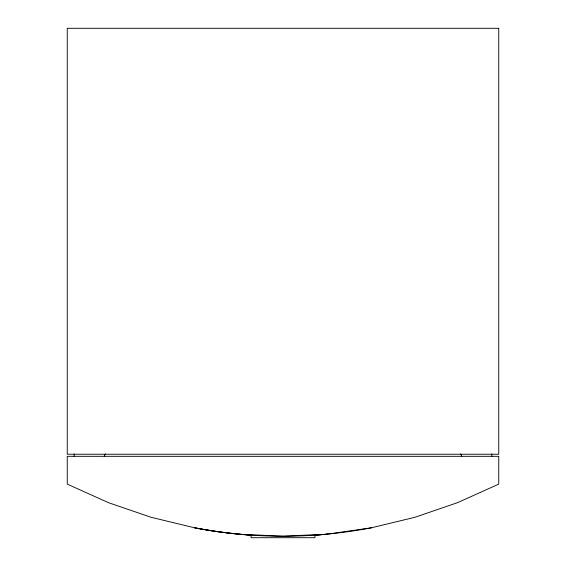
<?xml version="1.0" encoding="UTF-8"?>
<svg xmlns="http://www.w3.org/2000/svg" width="566" height="566" viewBox="0 0 566 566"><rect width="100%" height="100%" fill="white"/><g stroke="black" fill="none" stroke-linecap="round" stroke-linejoin="round"><path stroke-width="0.85" d="M104.25 456.302L105.248 453.89M371.43 527.788L414.878 517.296L457.42 502.707L498.752 484.121L498.752 456.323L67.248 456.323L67.248 484.121L108.58 502.707L151.122 517.296L194.57 527.788A472.886 470.148 -84.4 0 0 251.651 535.174A472.483 469.95 -84.4 0 1 194.57 527.781A467.728 467.728 0 0 0 371.43 527.795L327.367 534.12M460.752 453.89L461.75 456.302M491.797 453.805L491.797 456.451M74.203 453.805L74.203 456.451M314.965 534.707L283 536.228L251.035 534.707L251.035 537.7L314.965 537.7L314.965 534.707M498.752 28.3L67.248 28.3L67.248 454.236L498.752 454.236L498.752 28.3M314.349 535.181A472.886 470.148 -84.4 0 0 327.367 534.127A472.483 469.95 -84.4 0 1 314.349 535.181"/></g></svg>
